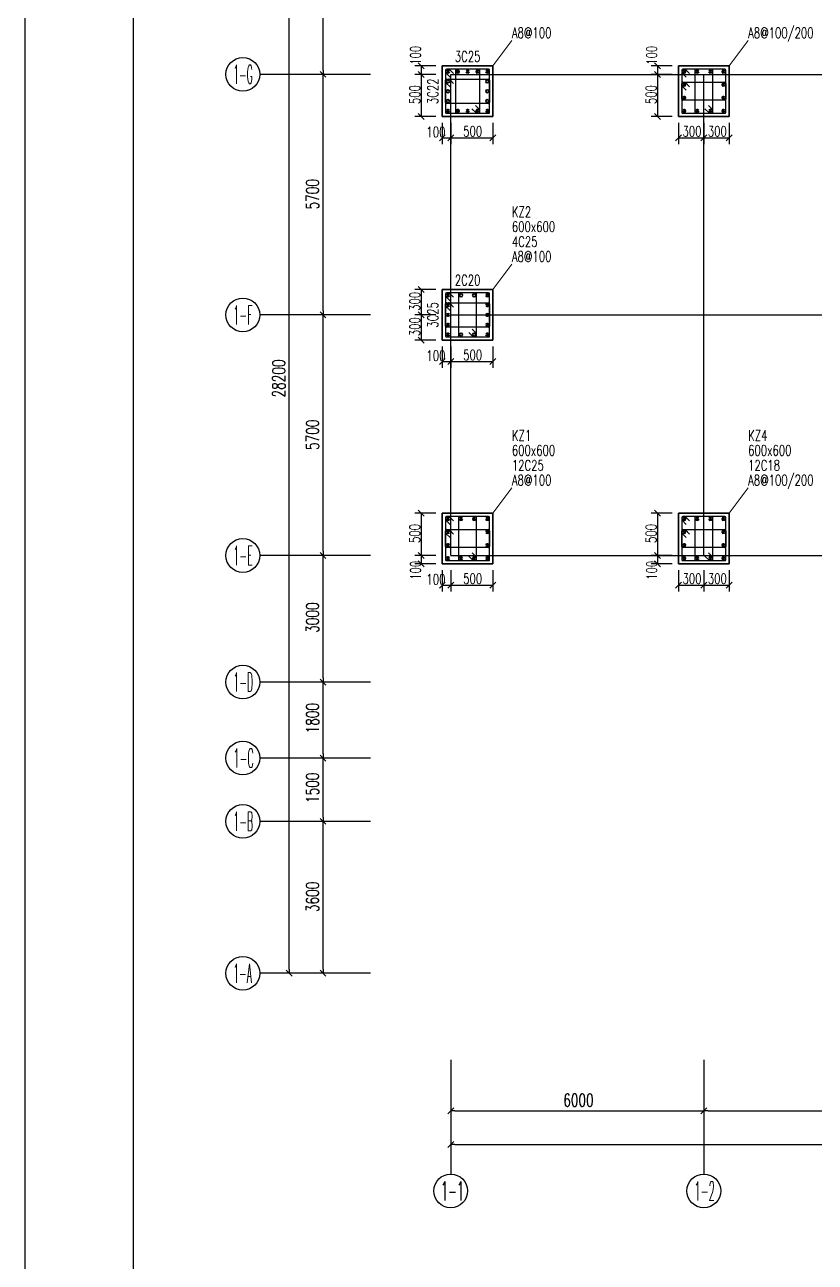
# Model space of a CAD drawing. Header units: inches. Extents: x 18712 to 314639, y 0 to 420500.
# Drawn here: x 18712 to 37453, y 204118 to 233441 of the extents above; entities that cross this region are included whole.
import ezdxf
from ezdxf.enums import TextEntityAlignment as Align

# ---------------------------------------------------------------- set-up
doc = ezdxf.new("R2010")
doc.units = ezdxf.units.IN
doc.header["$LTSCALE"] = 1000
doc.header["$MEASUREMENT"] = 0
doc.layers.get('0').update_dxf_attribs({"true_color": 0xffffff})
for name, color, linetype, true_color in [('AXIS_TEXT', 7, 'Continuous', 0xffffff), ('DIM', 3, 'Continuous', 0x00ff00), ('G-KL|柱标注', 3, 'Continuous', 0x00ff00), ('TK', 7, 'Continuous', 0xffffff), ('TK-TEXT', 4, 'Continuous', 0x00ffff), ('ZG-图号', 2, 'Continuous', 0xffff00), ('ZG-图名', 1, 'Continuous', 0xff0000), ('ZG-图框层', 4, 'Continuous', 0x00ffff), ('柱原位标注', 7, 'Continuous', 0xffffff), ('柱名称编号', 2, 'Continuous', 0xffff00), ('柱尺寸标注', 3, 'Continuous', 0x00ff00), ('柱标注引线', 2, 'Continuous', 0xffff00), ('柱箍筋', 1, 'Continuous', 0xff0000), ('柱纵筋', 1, 'Continuous', 0xff0000), ('柱集中标注', 2, 'Continuous', 0xffff00), ('砼柱', 2, 'Continuous', 0xffff00)]:
    doc.layers.add(name, color=color, linetype=linetype, true_color=true_color)
doc.styles.add('-宋体', font='simsun.ttc', dxfattribs={"height": 0.2, "bigfont": 'gbcbig.shx'})
doc.styles.add('_TCH_AXIS', font='txt.shx', dxfattribs={"height": 0.2, "bigfont": 'GBCBIG.shx'})
doc.styles.add('TSSD_Dimension', font='txt.shx', dxfattribs={"height": 0.2, "bigfont": 'gbcbig.shx'})
doc.styles.add('TSSD_Rein', font='txt.shx', dxfattribs={"height": 0.2, "bigfont": 'gbcbig.shx'})

# ---------------------------------------------------------------- blocks, each defined once
blk = doc.blocks.new('A$C6f5e09ec')
at = {"layer": 'DIM', "color": 3, "lineweight": -3, "true_color": 0x00ff00}
for p, q in [((-106229, -40235), (-106229, -12235)), ((-105429, -18935), (-105429, -16135)), ((-104550, -19035), (-105529, -19035)), ((-104550, -19035), (-105529, -19035)), ((-105359, -19105), (-105499, -18965)), ((-105499, -18965), (-105359, -19105)), ((-105429, -18935), (-105429, -19035)), ((-105429, -19135), (-105429, -19035)), ((-105429, -24635), (-105429, -19135)), ((-104550, -24735), (-105529, -24735)), ((-104550, -24735), (-105529, -24735)), ((-105359, -24805), (-105499, -24665)), ((-105499, -24665), (-105359, -24805)), ((-105429, -24635), (-105429, -24735)), ((-105429, -24835), (-105429, -24735)), ((-105429, -30335), (-105429, -24835)), ((-104550, -30435), (-105529, -30435)), ((-104550, -30435), (-105529, -30435)), ((-105359, -30505), (-105499, -30365)), ((-105499, -30365), (-105359, -30505)), ((-105429, -30335), (-105429, -30435)), ((-105429, -30535), (-105429, -30435)), ((-105429, -33335), (-105429, -30535)), ((-105359, -33505), (-105499, -33365)), ((-105499, -33365), (-105359, -33505)), ((-105429, -33335), (-105429, -33435)), ((-104550, -33435), (-105529, -33435)), ((-104550, -33435), (-105529, -33435)), ((-105429, -33535), (-105429, -33435)), ((-105429, -35135), (-105429, -33535)), ((-105359, -35305), (-105499, -35165)), ((-105499, -35165), (-105359, -35305)), ((-105429, -35135), (-105429, -35235)), ((-104550, -35235), (-105529, -35235)), ((-104550, -35235), (-105529, -35235)), ((-105429, -35335), (-105429, -35235)), ((-105429, -36635), (-105429, -35335)), ((-105429, -36635), (-105429, -36735)), ((-104550, -36735), (-105529, -36735)), ((-104550, -36735), (-105529, -36735)), ((-105359, -36805), (-105499, -36665)), ((-105499, -36665), (-105359, -36805)), ((-105429, -36835), (-105429, -36735)), ((-105429, -40235), (-105429, -36835)), ((-104550, -40335), (-106329, -40335)), ((-106299, -40265), (-106159, -40405)), ((-106229, -40235), (-106229, -40335)), ((-104550, -40335), (-105529, -40335)), ((-105499, -40265), (-105359, -40405)), ((-105429, -40235), (-105429, -40335)), ((-102401, -42637), (-102401, -43692)), ((-102401, -42637), (-102401, -44492)), ((-96401, -42637), (-96401, -43692)), ((-96401, -42637), (-96401, -43692)), ((-102331, -43522), (-102471, -43662)), ((-102301, -43592), (-102401, -43592)), ((-102301, -43592), (-96501, -43592)), ((-96501, -43592), (-96401, -43592)), ((-96471, -43662), (-96331, -43522)), ((-96331, -43522), (-96471, -43662)), ((-96301, -43592), (-96401, -43592)), ((-96301, -43592), (-90501, -43592)), ((-102331, -44322), (-102471, -44462)), ((-102301, -44392), (-102401, -44392)), ((-102301, -44392), (-43281, -44392))]:
    blk.add_line(p, q, dxfattribs=at)
at = {"layer": 'DIM', "lineweight": -3}
for p, q in [((-104300, -19035), (-106929, -19035)), ((-104300, -24735), (-106929, -24735)), ((-104300, -30435), (-106929, -30435)), ((-104300, -33435), (-106929, -33435)), ((-104300, -35235), (-106929, -35235)), ((-104300, -36735), (-106929, -36735)), ((-104300, -40335), (-106929, -40335)), ((-102401, -42387), (-102401, -45092)), ((-96401, -42387), (-96401, -45092))]:
    blk.add_line(p, q, dxfattribs=at)
at = {"layer": 'DIM', "color": 3, "lineweight": -3, "true_color": 0x00ff00}
for centre in [(-107329, -19035), (-107329, -24735), (-107329, -30435), (-107329, -33435), (-107329, -35235), (-107329, -36735), (-107329, -40335), (-102401, -45492), (-96401, -45492)]:
    blk.add_circle(centre, 400, dxfattribs=at)
at = {"layer": 'G-KL|柱标注', "color": 3, "lineweight": -3, "true_color": 0x00ff00}
for p, q in [((-102401, -19035), (-96401, -19035)), ((-102401, -22335), (-102401, -19035)), ((-96401, -19035), (-90401, -19035)), ((-96401, -22335), (-96401, -19035)), ((-102401, -24735), (-102401, -22335)), ((-96401, -24735), (-96401, -22335)), ((-102401, -24735), (-96401, -24735)), ((-102401, -28035), (-102401, -24735)), ((-96401, -24735), (-93401, -24735)), ((-96401, -28035), (-96401, -24735)), ((-102401, -30435), (-102401, -28035)), ((-96401, -30435), (-96401, -28035)), ((-102401, -30435), (-96401, -30435)), ((-96401, -30435), (-93401, -30435))]:
    blk.add_line(p, q, dxfattribs=at)
at = {"layer": 'G-KL|柱标注', "color": 0, "lineweight": -3}
for p, q in [((-97501, -19035), (-97501, -20035)), ((-102401, -20535), (-101401, -20535)), ((-97001, -20535), (-96401, -20535)), ((-96401, -20535), (-95801, -20535)), ((-102401, -25835), (-101401, -25835)), ((-97501, -29435), (-97501, -30435))]:
    blk.add_line(p, q, dxfattribs=at)
at = {"layer": 'TK', "lineweight": -3}
blk.add_line((-109929, 0), (-109929, -82100), dxfattribs=at)
at = {"layer": 'ZG-图框层', "lineweight": -3}
blk.add_line((-109929, 0), (-109929, -82100), dxfattribs=at)
at = {"layer": '柱尺寸标注', "color": 3, "linetype": 'ByBlock', "lineweight": -3, "true_color": 0x00ff00}
for p, q in [((-103030, -18906), (-103171, -18764)), ((-97430, -18906), (-97571, -18764)), ((-103171, -18964), (-103030, -19106)), ((-103030, -19106), (-103171, -18964)), ((-97571, -18964), (-97430, -19106)), ((-97430, -19106), (-97571, -18964)), ((-103171, -19964), (-103030, -20106)), ((-97571, -19964), (-97430, -20106)), ((-102530, -20464), (-102671, -20606)), ((-102471, -20606), (-102330, -20464)), ((-102330, -20464), (-102471, -20606)), ((-101471, -20606), (-101330, -20464)), ((-96930, -20464), (-97071, -20606)), ((-96471, -20606), (-96330, -20464)), ((-96330, -20464), (-96471, -20606)), ((-95871, -20606), (-95730, -20464)), ((-103030, -24206), (-103171, -24064)), ((-103171, -24664), (-103030, -24806)), ((-103030, -24806), (-103171, -24664)), ((-103171, -25264), (-103030, -25406)), ((-102530, -25764), (-102671, -25906)), ((-102471, -25906), (-102330, -25764)), ((-102330, -25764), (-102471, -25906)), ((-101471, -25906), (-101330, -25764)), ((-103030, -29506), (-103171, -29364)), ((-97430, -29506), (-97571, -29364)), ((-103171, -30364), (-103030, -30506)), ((-103030, -30506), (-103171, -30364)), ((-97571, -30364), (-97430, -30506)), ((-97430, -30506), (-97571, -30364)), ((-103171, -30564), (-103030, -30706)), ((-97571, -30564), (-97430, -30706)), ((-102530, -31064), (-102671, -31206)), ((-102471, -31206), (-102330, -31064)), ((-102330, -31064), (-102471, -31206)), ((-101471, -31206), (-101330, -31064)), ((-96930, -31064), (-97071, -31206)), ((-96471, -31206), (-96330, -31064)), ((-96330, -31064), (-96471, -31206)), ((-95871, -31206), (-95730, -31064))]:
    blk.add_line(p, q, dxfattribs=at)
at = {"layer": '柱尺寸标注', "color": 3, "lineweight": -3, "true_color": 0x00ff00}
for p, q in [((-102751, -18835), (-103251, -18835)), ((-102751, -19035), (-103251, -19035)), ((-102751, -19035), (-103251, -19035)), ((-103101, -18835), (-103101, -19035)), ((-103101, -19035), (-103101, -20035)), ((-97151, -18835), (-97651, -18835)), ((-97151, -19035), (-97651, -19035)), ((-97151, -19035), (-97651, -19035)), ((-97501, -18835), (-97501, -19035)), ((-102751, -20035), (-103251, -20035)), ((-102601, -20185), (-102601, -20685)), ((-102401, -20185), (-102401, -20685)), ((-102401, -20185), (-102401, -20685)), ((-101401, -20185), (-101401, -20685)), ((-97151, -20035), (-97651, -20035)), ((-97001, -20185), (-97001, -20685)), ((-96401, -20185), (-96401, -20685)), ((-96401, -20185), (-96401, -20685)), ((-95801, -20185), (-95801, -20685)), ((-102601, -20535), (-102401, -20535)), ((-102751, -24135), (-103251, -24135)), ((-103101, -24135), (-103101, -24735)), ((-102751, -24735), (-103251, -24735)), ((-102751, -24735), (-103251, -24735)), ((-103101, -24735), (-103101, -25335)), ((-102751, -25335), (-103251, -25335)), ((-102601, -25485), (-102601, -25985)), ((-102401, -25485), (-102401, -25985)), ((-102401, -25485), (-102401, -25985)), ((-101401, -25485), (-101401, -25985)), ((-102601, -25835), (-102401, -25835)), ((-102751, -29435), (-103251, -29435)), ((-103101, -29435), (-103101, -30435)), ((-97151, -29435), (-97651, -29435)), ((-102751, -30435), (-103251, -30435)), ((-102751, -30435), (-103251, -30435)), ((-103101, -30435), (-103101, -30635)), ((-97151, -30435), (-97651, -30435)), ((-97151, -30435), (-97651, -30435)), ((-97501, -30435), (-97501, -30635)), ((-102751, -30635), (-103251, -30635)), ((-102601, -30785), (-102601, -31285)), ((-102401, -30785), (-102401, -31285)), ((-102401, -30785), (-102401, -31285)), ((-101401, -30785), (-101401, -31285)), ((-97151, -30635), (-97651, -30635)), ((-97001, -30785), (-97001, -31285)), ((-96401, -30785), (-96401, -31285)), ((-96401, -30785), (-96401, -31285)), ((-95801, -30785), (-95801, -31285)), ((-102601, -31135), (-102401, -31135)), ((-102401, -31135), (-101401, -31135)), ((-97001, -31135), (-96401, -31135)), ((-96401, -31135), (-95801, -31135))]:
    blk.add_line(p, q, dxfattribs=at)
at = {"layer": '柱标注引线', "lineweight": 18}
for p, q in [((-101401, -18835), (-100951, -18235)), ((-95801, -18835), (-95351, -18235)), ((-101401, -24135), (-100951, -23535)), ((-101401, -29435), (-100951, -28835)), ((-95801, -29435), (-95351, -28835))]:
    blk.add_line(p, q, dxfattribs=at)
at = {"layer": '柱箍筋', "lineweight": 25}
for p, q in [((-102523, -18938), (-102523, -19933)), ((-102523, -18938), (-102523, -18984)), ((-102516, -19001), (-102418, -19099)), ((-102452, -18913), (-102498, -18913)), ((-101503, -18913), (-102498, -18913)), ((-102337, -19018), (-102434, -18920)), ((-102291, -18938), (-102291, -19933)), ((-101736, -18913), (-102266, -18913)), ((-101711, -19933), (-101711, -18938)), ((-101478, -19933), (-101478, -18938)), ((-96923, -18938), (-96923, -19933)), ((-96923, -18938), (-96923, -18984)), ((-96916, -19001), (-96818, -19099)), ((-96852, -18913), (-96898, -18913)), ((-95903, -18913), (-96898, -18913)), ((-96737, -19018), (-96834, -18920)), ((-96613, -18938), (-96613, -19933)), ((-96213, -18913), (-96588, -18913)), ((-96188, -19933), (-96188, -18938)), ((-95878, -19933), (-95878, -18938)), ((-102523, -19216), (-102523, -19170)), ((-102523, -19700), (-102523, -19170)), ((-102418, -19332), (-102516, -19234)), ((-102498, -19145), (-101503, -19145)), ((-102498, -19145), (-102452, -19145)), ((-102434, -19152), (-102337, -19250)), ((-101478, -19170), (-101478, -19700)), ((-96923, -19294), (-96923, -19248)), ((-96923, -19623), (-96923, -19248)), ((-96818, -19409), (-96916, -19311)), ((-96898, -19223), (-95903, -19223)), ((-96898, -19223), (-96852, -19223)), ((-96834, -19230), (-96737, -19328)), ((-95878, -19248), (-95878, -19623)), ((-101503, -19725), (-102498, -19725)), ((-101897, -19852), (-101799, -19950)), ((-101718, -19869), (-101816, -19771)), ((-101711, -19933), (-101711, -19887)), ((-95903, -19648), (-96898, -19648)), ((-96375, -19852), (-96277, -19950)), ((-96195, -19869), (-96293, -19771)), ((-96188, -19933), (-96188, -19887)), ((-102498, -19958), (-101503, -19958)), ((-102266, -19958), (-101736, -19958)), ((-101782, -19958), (-101736, -19958)), ((-96898, -19958), (-95903, -19958)), ((-96588, -19958), (-96213, -19958)), ((-96259, -19958), (-96213, -19958)), ((-102523, -24238), (-102523, -25233)), ((-102523, -24238), (-102523, -24284)), ((-102516, -24301), (-102418, -24399)), ((-102452, -24213), (-102498, -24213)), ((-101503, -24213), (-102498, -24213)), ((-102337, -24318), (-102434, -24220)), ((-102213, -24238), (-102213, -25233)), ((-101813, -24213), (-102188, -24213)), ((-101788, -25233), (-101788, -24238)), ((-101478, -25233), (-101478, -24238)), ((-102523, -24516), (-102523, -24470)), ((-102523, -25000), (-102523, -24470)), ((-102418, -24632), (-102516, -24534)), ((-102498, -24445), (-101503, -24445)), ((-102498, -24445), (-102452, -24445)), ((-102434, -24452), (-102337, -24550)), ((-101478, -24470), (-101478, -25000)), ((-101503, -25025), (-102498, -25025)), ((-101975, -25152), (-101877, -25250)), ((-101795, -25169), (-101893, -25071)), ((-101788, -25233), (-101788, -25187)), ((-102498, -25258), (-101503, -25258)), ((-102188, -25258), (-101813, -25258)), ((-101859, -25258), (-101813, -25258)), ((-102523, -29538), (-102523, -30533)), ((-102523, -29538), (-102523, -29584)), ((-102516, -29601), (-102418, -29699)), ((-102452, -29513), (-102498, -29513)), ((-101503, -29513), (-102498, -29513)), ((-102337, -29618), (-102434, -29520)), ((-102213, -29538), (-102213, -30533)), ((-101813, -29513), (-102188, -29513)), ((-101788, -30533), (-101788, -29538)), ((-101478, -30533), (-101478, -29538)), ((-96923, -29538), (-96923, -30533)), ((-96923, -29538), (-96923, -29584)), ((-96916, -29601), (-96818, -29699)), ((-96852, -29513), (-96898, -29513)), ((-95903, -29513), (-96898, -29513)), ((-96737, -29618), (-96834, -29520)), ((-96613, -29538), (-96613, -30533)), ((-96213, -29513), (-96588, -29513)), ((-96188, -30533), (-96188, -29538)), ((-95878, -30533), (-95878, -29538)), ((-102523, -29894), (-102523, -29848)), ((-102523, -30223), (-102523, -29848)), ((-102498, -29823), (-101503, -29823)), ((-102498, -29823), (-102452, -29823)), ((-102434, -29830), (-102337, -29928)), ((-101478, -29848), (-101478, -30223)), ((-96923, -29894), (-96923, -29848)), ((-96923, -30223), (-96923, -29848)), ((-96898, -29823), (-95903, -29823)), ((-96898, -29823), (-96852, -29823)), ((-96834, -29830), (-96737, -29928)), ((-95878, -29848), (-95878, -30223)), ((-102418, -30009), (-102516, -29911)), ((-96818, -30009), (-96916, -29911)), ((-101503, -30248), (-102498, -30248)), ((-101975, -30452), (-101877, -30550)), ((-101795, -30469), (-101893, -30371)), ((-101788, -30533), (-101788, -30487)), ((-95903, -30248), (-96898, -30248)), ((-96375, -30452), (-96277, -30550)), ((-96195, -30469), (-96293, -30371)), ((-96188, -30533), (-96188, -30487)), ((-102498, -30558), (-101503, -30558)), ((-102188, -30558), (-101813, -30558)), ((-101859, -30558), (-101813, -30558)), ((-96898, -30558), (-95903, -30558)), ((-96588, -30558), (-96213, -30558)), ((-96259, -30558), (-96213, -30558))]:
    blk.add_line(p, q, dxfattribs=at)
for centre, start, end in [((-102498, -18938), 90, 180), ((-102498, -18938), 90, 180), ((-102498, -18984), 180, 225), ((-102452, -18938), 45, 90), ((-102266, -18938), 90, 180), ((-101736, -18938), 360, 90), ((-101503, -18938), 360, 90), ((-96898, -18938), 90, 180), ((-96898, -18938), 90, 180), ((-96898, -18984), 180, 225), ((-96852, -18938), 45, 90), ((-96588, -18938), 90, 180), ((-96213, -18938), 360, 90), ((-95903, -18938), 360, 90), ((-102498, -19170), 90, 180), ((-102498, -19170), 90, 180), ((-102498, -19216), 180, 225), ((-102452, -19170), 45, 90), ((-101503, -19170), 360, 90), ((-96898, -19248), 90, 180), ((-96898, -19248), 90, 180), ((-96898, -19294), 180, 225), ((-96852, -19248), 45, 90), ((-95903, -19248), 360, 90), ((-96898, -19623), 180, 270), ((-95903, -19623), 270, 0), ((-102498, -19700), 180, 270), ((-102498, -19933), 180, 270), ((-102266, -19933), 180, 270), ((-101736, -19933), 270, 0), ((-101736, -19933), 270, 0), ((-101736, -19887), 0, 45), ((-101503, -19700), 270, 0), ((-101503, -19933), 270, 0), ((-96898, -19933), 180, 270), ((-96588, -19933), 180, 270), ((-96213, -19933), 270, 0), ((-96213, -19933), 270, 0), ((-96213, -19887), 0, 45), ((-95903, -19933), 270, 0), ((-101782, -19933), 225, 270), ((-96259, -19933), 225, 270), ((-102498, -24238), 90, 180), ((-102498, -24238), 90, 180), ((-102498, -24284), 180, 225), ((-102452, -24238), 45, 90), ((-102188, -24238), 90, 180), ((-101813, -24238), 360, 90), ((-101503, -24238), 360, 90), ((-102498, -24470), 90, 180), ((-102498, -24470), 90, 180), ((-102498, -24516), 180, 225), ((-102452, -24470), 45, 90), ((-101503, -24470), 360, 90), ((-102498, -25000), 180, 270), ((-101813, -25187), 0, 45), ((-101503, -25000), 270, 0), ((-102498, -25233), 180, 270), ((-102188, -25233), 180, 270), ((-101859, -25233), 225, 270), ((-101813, -25233), 270, 0), ((-101813, -25233), 270, 0), ((-101503, -25233), 270, 0), ((-102498, -29538), 90, 180), ((-102498, -29538), 90, 180), ((-102498, -29584), 180, 225), ((-102452, -29538), 45, 90), ((-102188, -29538), 90, 180), ((-101813, -29538), 360, 90), ((-101503, -29538), 360, 90), ((-96898, -29538), 90, 180), ((-96898, -29538), 90, 180), ((-96898, -29584), 180, 225), ((-96852, -29538), 45, 90), ((-96588, -29538), 90, 180), ((-96213, -29538), 360, 90), ((-95903, -29538), 360, 90), ((-102498, -29848), 90, 180), ((-102498, -29848), 90, 180), ((-102498, -29894), 180, 225), ((-102452, -29848), 45, 90), ((-101503, -29848), 360, 90), ((-96898, -29848), 90, 180), ((-96898, -29848), 90, 180), ((-96898, -29894), 180, 225), ((-96852, -29848), 45, 90), ((-95903, -29848), 360, 90), ((-102498, -30223), 180, 270), ((-101813, -30487), 0, 45), ((-101503, -30223), 270, 0), ((-96898, -30223), 180, 270), ((-96213, -30487), 0, 45), ((-95903, -30223), 270, 0), ((-102498, -30533), 180, 270), ((-102188, -30533), 180, 270), ((-101859, -30533), 225, 270), ((-101813, -30533), 270, 0), ((-101813, -30533), 270, 0), ((-101503, -30533), 270, 0), ((-96898, -30533), 180, 270), ((-96588, -30533), 180, 270), ((-96259, -30533), 225, 270), ((-96213, -30533), 270, 0), ((-96213, -30533), 270, 0), ((-95903, -30533), 270, 0)]:
    blk.add_arc(centre, 25, start, end, dxfattribs=at)
at = {"layer": '柱纵筋', "lineweight": 70}
for centre, start, end in [((-102466, -18970), 0, 180), ((-102466, -18970), 180, 0), ((-102233, -18970), 0, 180), ((-102233, -18970), 180, 0), ((-102001, -18970), 0, 180), ((-102001, -18970), 180, 0), ((-101768, -18970), 0, 180), ((-101768, -18970), 180, 0), ((-101536, -18970), 0, 180), ((-101536, -18970), 180, 0), ((-96866, -18970), 0, 180), ((-96866, -18970), 180, 0), ((-96556, -18970), 0, 180), ((-96556, -18970), 180, 0), ((-96246, -18970), 0, 180), ((-96246, -18970), 180, 0), ((-95936, -18970), 0, 180), ((-95936, -18970), 180, 0), ((-96866, -19280), 0, 180), ((-96866, -19280), 180, 0), ((-95936, -19280), 0, 180), ((-95936, -19280), 180, 0), ((-96866, -19590), 0, 180), ((-96866, -19590), 180, 0), ((-95936, -19590), 0, 180), ((-95936, -19590), 180, 0), ((-102466, -19900), 0, 180), ((-102466, -19900), 180, 0), ((-102233, -19900), 0, 180), ((-102233, -19900), 180, 0), ((-102001, -19900), 0, 180), ((-102001, -19900), 180, 0), ((-101768, -19900), 0, 180), ((-101768, -19900), 180, 0), ((-101536, -19900), 0, 180), ((-101536, -19900), 180, 0), ((-96866, -19900), 0, 180), ((-96866, -19900), 180, 0), ((-96556, -19900), 0, 180), ((-96556, -19900), 180, 0), ((-96246, -19900), 0, 180), ((-96246, -19900), 180, 0), ((-95936, -19900), 0, 180), ((-95936, -19900), 180, 0), ((-102466, -24270), 0, 180), ((-102466, -24270), 180, 0), ((-101536, -24270), 0, 180), ((-101536, -24270), 180, 0), ((-102466, -24503), 0, 180), ((-102466, -24503), 180, 0), ((-101536, -24503), 0, 180), ((-101536, -24503), 180, 0), ((-102466, -24735), 0, 180), ((-102466, -24735), 180, 0), ((-101536, -24735), 0, 180), ((-101536, -24735), 180, 0), ((-102466, -24968), 0, 180), ((-102466, -24968), 180, 0), ((-102466, -25200), 0, 180), ((-102466, -25200), 180, 0), ((-101536, -24968), 0, 180), ((-101536, -24968), 180, 0), ((-101536, -25200), 0, 180), ((-101536, -25200), 180, 0), ((-102466, -29570), 0, 180), ((-102466, -29570), 180, 0), ((-102156, -29570), 0, 180), ((-102156, -29570), 180, 0), ((-101846, -29570), 0, 180), ((-101846, -29570), 180, 0), ((-101536, -29570), 0, 180), ((-101536, -29570), 180, 0), ((-96866, -29570), 0, 180), ((-96866, -29570), 180, 0), ((-96556, -29570), 0, 180), ((-96556, -29570), 180, 0), ((-96246, -29570), 0, 180), ((-96246, -29570), 180, 0), ((-95936, -29570), 0, 180), ((-95936, -29570), 180, 0), ((-102466, -29880), 0, 180), ((-102466, -29880), 180, 0), ((-101536, -29880), 0, 180), ((-101536, -29880), 180, 0), ((-96866, -29880), 0, 180), ((-96866, -29880), 180, 0), ((-95936, -29880), 0, 180), ((-95936, -29880), 180, 0), ((-102466, -30190), 0, 180), ((-102466, -30190), 180, 0), ((-101536, -30190), 0, 180), ((-101536, -30190), 180, 0), ((-96866, -30190), 0, 180), ((-96866, -30190), 180, 0), ((-95936, -30190), 0, 180), ((-95936, -30190), 180, 0), ((-102466, -30500), 0, 180), ((-102156, -30500), 0, 180), ((-101846, -30500), 0, 180), ((-101536, -30500), 0, 180), ((-96866, -30500), 0, 180), ((-96556, -30500), 0, 180), ((-96246, -30500), 0, 180), ((-95936, -30500), 0, 180), ((-102466, -30500), 180, 0), ((-102156, -30500), 180, 0), ((-101846, -30500), 180, 0), ((-101536, -30500), 180, 0), ((-96866, -30500), 180, 0), ((-96556, -30500), 180, 0), ((-96246, -30500), 180, 0), ((-95936, -30500), 180, 0)]:
    blk.add_arc(centre, 17.5, start, end, dxfattribs=at)
at = {"layer": '柱纵筋', "lineweight": 35}
for centre, start, end in [((-102466, -19203), 0, 180), ((-102466, -19203), 180, 0), ((-101536, -19203), 0, 180), ((-101536, -19203), 180, 0), ((-102466, -19435), 0, 180), ((-102466, -19435), 180, 0), ((-102466, -19668), 0, 180), ((-101536, -19435), 0, 180), ((-101536, -19435), 180, 0), ((-101536, -19668), 0, 180), ((-102466, -19668), 180, 0), ((-101536, -19668), 180, 0), ((-102156, -24270), 0, 180), ((-102156, -24270), 180, 0), ((-101846, -24270), 0, 180), ((-101846, -24270), 180, 0), ((-102156, -25200), 0, 180), ((-102156, -25200), 180, 0), ((-101846, -25200), 0, 180), ((-101846, -25200), 180, 0)]:
    blk.add_arc(centre, 35, start, end, dxfattribs=at)
at = {"layer": '砼柱', "lineweight": 35}
for p, q in [((-101401, -18835), (-102601, -18835)), ((-102601, -18835), (-102601, -20035)), ((-101401, -20035), (-101401, -18835)), ((-95801, -18835), (-97001, -18835)), ((-97001, -18835), (-97001, -20035)), ((-95801, -20035), (-95801, -18835)), ((-102601, -20035), (-101401, -20035)), ((-97001, -20035), (-95801, -20035)), ((-101401, -24135), (-102601, -24135)), ((-102601, -24135), (-102601, -25335)), ((-101401, -25335), (-101401, -24135)), ((-102601, -25335), (-101401, -25335)), ((-101401, -29435), (-102601, -29435)), ((-102601, -29435), (-102601, -30635)), ((-101401, -30635), (-101401, -29435)), ((-95801, -29435), (-97001, -29435)), ((-97001, -29435), (-97001, -30635)), ((-95801, -30635), (-95801, -29435)), ((-102601, -30635), (-101401, -30635)), ((-97001, -30635), (-95801, -30635))]:
    blk.add_line(p, q, dxfattribs=at)
at = {"layer": 'AXIS_TEXT', "color": 7, "true_color": 0xffffff, "style": '_TCH_AXIS'}
for s, width, p in [('1-G', 0.355932, (-107555, -19261)), ('1-F', 0.368421, (-107555, -24961)), ('1-E', 0.368421, (-107555, -30661)), ('1-D', 0.362069, (-107555, -33661)), ('1-C', 0.375, (-107555, -35461)), ('1-B', 0.362069, (-107555, -36961)), ('1-A', 0.355932, (-107555, -40561)), ('1-1', 0.42, (-102627, -45719)), ('1-2', 0.381818, (-96627, -45719))]:
    blk.add_text(s, height=452.5, dxfattribs=dict(at, width=width)).set_placement(p)
at = {"layer": 'DIM', "color": 7, "true_color": 0xffffff, "style": 'TSSD_Dimension', "width": 0.7}
for s, p in [('5700', (-105529, -22235)), ('28200', (-106329, -26690)), ('5700', (-105529, -27935)), ('3000', (-105529, -32268)), ('1800', (-105529, -34650)), ('1500', (-105529, -36300)), ('3600', (-105529, -38885))]:
    blk.add_text(s, height=300, rotation=90, dxfattribs=at).set_placement(p)
blk.add_text('6000', height=300, dxfattribs=at).set_placement((-99733, -43492))
at = {"layer": 'TK-TEXT', "style": '-宋体', "width": 0.8}
for tag, p, height in [('若羌县文化体育广播电视和旅游局', (1803, -65292), 189), ('巴州米兰长城国家文化公园建设项目', (1723, -66433), 189), ('结构', (1854, -78522), 300), ('1:100', (4296, -78522), 300), ('2022.07', (1480, -80877), 300), ('A', (4651, -80873), 300)]:
    blk.add_attdef(tag, p, '', height=height, dxfattribs=at)
blk.add_attdef('QFAHJJ-2022-012', text='', height=300, dxfattribs=at).set_placement((3357, -67621), align=Align.CENTER)
at = {"layer": 'ZG-图号', "style": '-宋体', "width": 0.8}
blk.add_attdef('结施-03', (1805, -79277), '', height=300, dxfattribs=at)
at = {"layer": 'ZG-图名', "style": '-宋体', "width": 0.8}
blk.add_attdef('框架柱平面布置图', (1991, -69635), '', height=300, dxfattribs=at)
at = {"layer": '柱原位标注', "style": 'TSSD_Rein', "width": 0.7}
for s, p in [('3C25', (-102001, -18736)), ('2C20', (-102001, -24036))]:
    blk.add_text(s, height=250, dxfattribs=at).set_placement(p, align=Align.CENTER)
for s, p in [('3C22', (-102700, -19435)), ('3C25', (-102700, -24735))]:
    blk.add_text(s, height=250, rotation=90, dxfattribs=at).set_placement(p, align=Align.CENTER)
at = {"layer": '柱名称编号', "style": 'TSSD_Rein', "width": 0.7}
for s, p in [('KZ2', (-100951, -22417)), ('KZ1', (-100951, -27717)), ('KZ4', (-95351, -27717))]:
    blk.add_text(s, height=250, dxfattribs=at).set_placement(p)
at = {"layer": '柱尺寸标注', "color": 7, "true_color": 0xffffff, "style": 'TSSD_Rein', "width": 0.7}
for s, p in [('100', (-103111, -18809)), ('100', (-97511, -18809)), ('500', (-103126, -19739)), ('500', (-97526, -19739)), ('300', (-103126, -24639)), ('300', (-103126, -25239)), ('500', (-103126, -30139)), ('500', (-97526, -30139)), ('100', (-103111, -31012)), ('100', (-97511, -31012))]:
    blk.add_text(s, height=250, rotation=90, dxfattribs=at).set_placement(p)
for s, p in [('100', (-102977, -20525)), ('500', (-102105, -20510)), ('300', (-96905, -20510)), ('300', (-96305, -20510)), ('100', (-102977, -25825)), ('500', (-102105, -25810)), ('100', (-102977, -31125)), ('500', (-102105, -31110)), ('300', (-96905, -31110)), ('300', (-96305, -31110))]:
    blk.add_text(s, height=250, dxfattribs=at).set_placement(p)
at = {"layer": '柱集中标注', "style": 'TSSD_Rein', "width": 0.7}
for s, p in [('A8@100/200', (-95351, -18176)), ('A8@100', (-100951, -18176)), ('600x600', (-100951, -22770)), ('4C25', (-100951, -23123)), ('A8@100', (-100951, -23476)), ('600x600', (-100951, -28070)), ('600x600', (-95351, -28070)), ('12C25', (-100951, -28423)), ('12C18', (-95351, -28423)), ('A8@100', (-100951, -28776)), ('A8@100/200', (-95351, -28776))]:
    blk.add_text(s, height=250, dxfattribs=at).set_placement(p)

msp = doc.modelspace()

# ---------------------------------------------------------------- linework, layer by layer
at = {"layer": 'TK', "lineweight": -3}
msp.add_lwpolyline([(18712.2, 252300), (18712.2, 168200), (137612.2, 168200), (137612.2, 252300)], close=True, dxfattribs=at)
at = {"layer": 'ZG-图框层', "lineweight": -3}
msp.add_lwpolyline([(18712.2, 168200), (137612.2, 168200), (137612.2, 252300), (18712.2, 252300)], close=True, dxfattribs=at)

# ---------------------------------------------------------------- block references
msp.add_blockref('A$C6f5e09ec', (131212.2, 251300))

doc.saveas('drawing.dxf')
